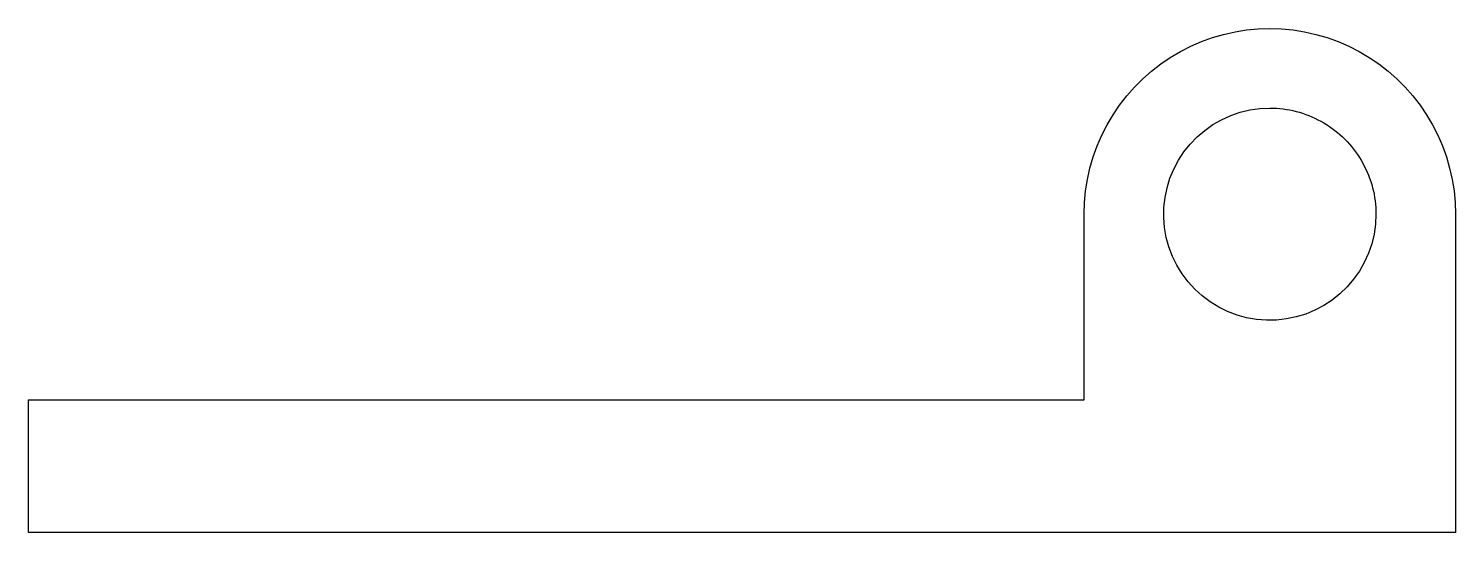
# Model space of a CAD drawing. Header units: metres. Extents: x -39.4 to 14.4, y 0 to 19.
import ezdxf

# ---------------------------------------------------------------- set-up
doc = ezdxf.new("R2010")
doc.units = ezdxf.units.M

msp = doc.modelspace()

# ---------------------------------------------------------------- linework, layer by layer
for points in [[(0.4, 12), (0.414, 12.44), (0.455, 12.877), (0.524, 13.312), (0.62, 13.741), (0.743, 14.163), (0.892, 14.577), (1.066, 14.98), (1.266, 15.372), (1.49, 15.751), (1.737, 16.114), (2.006, 16.462), (2.297, 16.792), (2.608, 17.103), (2.938, 17.394), (3.286, 17.663), (3.649, 17.91), (4.028, 18.134), (4.42, 18.334), (4.823, 18.508), (5.237, 18.657), (5.659, 18.78), (6.088, 18.876), (6.523, 18.945), (6.96, 18.986), (7.4, 19), (7.84, 18.986), (8.277, 18.945), (8.712, 18.876), (9.141, 18.78), (9.563, 18.657), (9.977, 18.508), (10.38, 18.334), (10.772, 18.134), (11.151, 17.91), (11.514, 17.663), (11.862, 17.394), (12.192, 17.103), (12.503, 16.792), (12.794, 16.462), (13.063, 16.114), (13.31, 15.751), (13.534, 15.372), (13.734, 14.98), (13.908, 14.577), (14.057, 14.163), (14.18, 13.741), (14.276, 13.312), (14.345, 12.877), (14.386, 12.44), (14.4, 12)], [(11.4, 12), (11.382, 11.624), (11.329, 11.25), (11.241, 10.884), (11.119, 10.528), (10.964, 10.184), (10.777, 9.857), (10.561, 9.548), (10.316, 9.262), (10.045, 9), (9.751, 8.764), (9.436, 8.557), (9.103, 8.381), (8.755, 8.236), (8.395, 8.126), (8.026, 8.049), (7.651, 8.008), (7.274, 8.002), (6.899, 8.032), (6.527, 8.096), (6.164, 8.196), (5.811, 8.329), (5.473, 8.495), (5.152, 8.692), (4.85, 8.918), (4.572, 9.172), (4.318, 9.45), (4.092, 9.752), (3.895, 10.073), (3.729, 10.411), (3.596, 10.764), (3.496, 11.127), (3.432, 11.499), (3.402, 11.874), (3.408, 12.251), (3.449, 12.626), (3.526, 12.995), (3.636, 13.355), (3.781, 13.703), (3.957, 14.036), (4.164, 14.351), (4.4, 14.645), (4.662, 14.916), (4.948, 15.161), (5.257, 15.377), (5.584, 15.564), (5.928, 15.719), (6.284, 15.841), (6.65, 15.929), (7.024, 15.982), (7.4, 16)], [(7.4, 16), (7.526, 15.998), (7.651, 15.992), (7.776, 15.982), (7.901, 15.968), (8.026, 15.951), (8.15, 15.929), (8.273, 15.904), (8.395, 15.874), (8.516, 15.841), (8.636, 15.804), (8.755, 15.764), (8.872, 15.719), (8.989, 15.671), (9.103, 15.619), (9.216, 15.564), (9.327, 15.505), (9.436, 15.443), (9.543, 15.377), (9.648, 15.308), (9.751, 15.236), (9.852, 15.161), (9.95, 15.082), (10.045, 15), (10.138, 14.916), (10.228, 14.828), (10.316, 14.738), (10.4, 14.645), (10.482, 14.55), (10.561, 14.452), (10.636, 14.351), (10.708, 14.248), (10.777, 14.143), (10.843, 14.036), (10.905, 13.927), (10.964, 13.816), (11.019, 13.703), (11.071, 13.589), (11.119, 13.472), (11.164, 13.355), (11.204, 13.236), (11.241, 13.116), (11.274, 12.995), (11.304, 12.873), (11.329, 12.75), (11.351, 12.626), (11.368, 12.501), (11.382, 12.376), (11.392, 12.251), (11.398, 12.126), (11.4, 12)], [(0.4, 5), (0.4, 5.14), (0.4, 5.28), (0.4, 5.42), (0.4, 5.56), (0.4, 5.7), (0.4, 5.84), (0.4, 5.98), (0.4, 6.12), (0.4, 6.26), (0.4, 6.4), (0.4, 6.54), (0.4, 6.68), (0.4, 6.82), (0.4, 6.96), (0.4, 7.1), (0.4, 7.24), (0.4, 7.38), (0.4, 7.52), (0.4, 7.66), (0.4, 7.8), (0.4, 7.94), (0.4, 8.08), (0.4, 8.22), (0.4, 8.36), (0.4, 8.5), (0.4, 8.64), (0.4, 8.78), (0.4, 8.92), (0.4, 9.06), (0.4, 9.2), (0.4, 9.34), (0.4, 9.48), (0.4, 9.62), (0.4, 9.76), (0.4, 9.9), (0.4, 10.04), (0.4, 10.18), (0.4, 10.32), (0.4, 10.46), (0.4, 10.6), (0.4, 10.74), (0.4, 10.88), (0.4, 11.02), (0.4, 11.16), (0.4, 11.3), (0.4, 11.44), (0.4, 11.58), (0.4, 11.72), (0.4, 11.86), (0.4, 12)], [(0.4, 5), (0.4, 5.14), (0.4, 5.28), (0.4, 5.42), (0.4, 5.56), (0.4, 5.7), (0.4, 5.84), (0.4, 5.98), (0.4, 6.12), (0.4, 6.26), (0.4, 6.4), (0.4, 6.54), (0.4, 6.68), (0.4, 6.82), (0.4, 6.96), (0.4, 7.1), (0.4, 7.24), (0.4, 7.38), (0.4, 7.52), (0.4, 7.66), (0.4, 7.8), (0.4, 7.94), (0.4, 8.08), (0.4, 8.22), (0.4, 8.36), (0.4, 8.5), (0.4, 8.64), (0.4, 8.78), (0.4, 8.92), (0.4, 9.06), (0.4, 9.2), (0.4, 9.34), (0.4, 9.48), (0.4, 9.62), (0.4, 9.76), (0.4, 9.9), (0.4, 10.04), (0.4, 10.18), (0.4, 10.32), (0.4, 10.46), (0.4, 10.6), (0.4, 10.74), (0.4, 10.88), (0.4, 11.02), (0.4, 11.16), (0.4, 11.3), (0.4, 11.44), (0.4, 11.58), (0.4, 11.72), (0.4, 11.86), (0.4, 12)], [(14.4, 12), (14.4, 11.76), (14.4, 11.52), (14.4, 11.28), (14.4, 11.04), (14.4, 10.8), (14.4, 10.56), (14.4, 10.32), (14.4, 10.08), (14.4, 9.84), (14.4, 9.6), (14.4, 9.36), (14.4, 9.12), (14.4, 8.88), (14.4, 8.64), (14.4, 8.4), (14.4, 8.16), (14.4, 7.92), (14.4, 7.68), (14.4, 7.44), (14.4, 7.2), (14.4, 6.96), (14.4, 6.72), (14.4, 6.48), (14.4, 6.24), (14.4, 6), (14.4, 5.76), (14.4, 5.52), (14.4, 5.28), (14.4, 5.04), (14.4, 4.8), (14.4, 4.56), (14.4, 4.32), (14.4, 4.08), (14.4, 3.84), (14.4, 3.6), (14.4, 3.36), (14.4, 3.12), (14.4, 2.88), (14.4, 2.64), (14.4, 2.4), (14.4, 2.16), (14.4, 1.92), (14.4, 1.68), (14.4, 1.44), (14.4, 1.2), (14.4, 0.96), (14.4, 0.72), (14.4, 0.48), (14.4, 0.24), (14.4, 0)], [(-39.4, 0), (-39.4, 0.1), (-39.4, 0.2), (-39.4, 0.3), (-39.4, 0.4), (-39.4, 0.5), (-39.4, 0.6), (-39.4, 0.7), (-39.4, 0.8), (-39.4, 0.9), (-39.4, 1), (-39.4, 1.1), (-39.4, 1.2), (-39.4, 1.3), (-39.4, 1.4), (-39.4, 1.5), (-39.4, 1.6), (-39.4, 1.7), (-39.4, 1.8), (-39.4, 1.9), (-39.4, 2), (-39.4, 2.1), (-39.4, 2.2), (-39.4, 2.3), (-39.4, 2.4), (-39.4, 2.5), (-39.4, 2.6), (-39.4, 2.7), (-39.4, 2.8), (-39.4, 2.9), (-39.4, 3), (-39.4, 3.1), (-39.4, 3.2), (-39.4, 3.3), (-39.4, 3.4), (-39.4, 3.5), (-39.4, 3.6), (-39.4, 3.7), (-39.4, 3.8), (-39.4, 3.9), (-39.4, 4), (-39.4, 4.1), (-39.4, 4.2), (-39.4, 4.3), (-39.4, 4.4), (-39.4, 4.5), (-39.4, 4.6), (-39.4, 4.7), (-39.4, 4.8), (-39.4, 4.9), (-39.4, 5)], [(-39.4, 5), (-38.604, 5), (-37.808, 5), (-37.012, 5), (-36.216, 5), (-35.42, 5), (-34.624, 5), (-33.828, 5), (-33.032, 5), (-32.236, 5), (-31.44, 5), (-30.644, 5), (-29.848, 5), (-29.052, 5), (-28.256, 5), (-27.46, 5), (-26.664, 5), (-25.868, 5), (-25.072, 5), (-24.276, 5), (-23.48, 5), (-22.684, 5), (-21.888, 5), (-21.092, 5), (-20.296, 5), (-19.5, 5), (-18.704, 5), (-17.908, 5), (-17.112, 5), (-16.316, 5), (-15.52, 5), (-14.724, 5), (-13.928, 5), (-13.132, 5), (-12.336, 5), (-11.54, 5), (-10.744, 5), (-9.948, 5), (-9.152, 5), (-8.356, 5), (-7.56, 5), (-6.764, 5), (-5.968, 5), (-5.172, 5), (-4.376, 5), (-3.58, 5), (-2.784, 5), (-1.988, 5), (-1.192, 5), (-0.396, 5), (0.4, 5)], [(-20, 5), (-19.592, 5), (-19.184, 5), (-18.776, 5), (-18.368, 5), (-17.96, 5), (-17.552, 5), (-17.144, 5), (-16.736, 5), (-16.328, 5), (-15.92, 5), (-15.512, 5), (-15.104, 5), (-14.696, 5), (-14.288, 5), (-13.88, 5), (-13.472, 5), (-13.064, 5), (-12.656, 5), (-12.248, 5), (-11.84, 5), (-11.432, 5), (-11.024, 5), (-10.616, 5), (-10.208, 5), (-9.8, 5), (-9.392, 5), (-8.984, 5), (-8.576, 5), (-8.168, 5), (-7.76, 5), (-7.352, 5), (-6.944, 5), (-6.536, 5), (-6.128, 5), (-5.72, 5), (-5.312, 5), (-4.904, 5), (-4.496, 5), (-4.088, 5), (-3.68, 5), (-3.272, 5), (-2.864, 5), (-2.456, 5), (-2.048, 5), (-1.64, 5), (-1.232, 5), (-0.824, 5), (-0.416, 5), (-0.008, 5), (0.4, 5)], [(14.4, 0), (13.324, 0), (12.248, 0), (11.172, 0), (10.096, 0), (9.02, 0), (7.944, 0), (6.868, 0), (5.792, 0), (4.716, 0), (3.64, 0), (2.564, 0), (1.488, 0), (0.412, 0), (-0.664, 0), (-1.74, 0), (-2.816, 0), (-3.892, 0), (-4.968, 0), (-6.044, 0), (-7.12, 0), (-8.196, 0), (-9.272, 0), (-10.348, 0), (-11.424, 0), (-12.5, 0), (-13.576, 0), (-14.652, 0), (-15.728, 0), (-16.804, 0), (-17.88, 0), (-18.956, 0), (-20.032, 0), (-21.108, 0), (-22.184, 0), (-23.26, 0), (-24.336, 0), (-25.412, 0), (-26.488, 0), (-27.564, 0), (-28.64, 0), (-29.716, 0), (-30.792, 0), (-31.868, 0), (-32.944, 0), (-34.02, 0), (-35.096, 0), (-36.172, 0), (-37.248, 0), (-38.324, 0), (-39.4, 0)]]:
    msp.add_lwpolyline(points)

doc.saveas('drawing.dxf')
